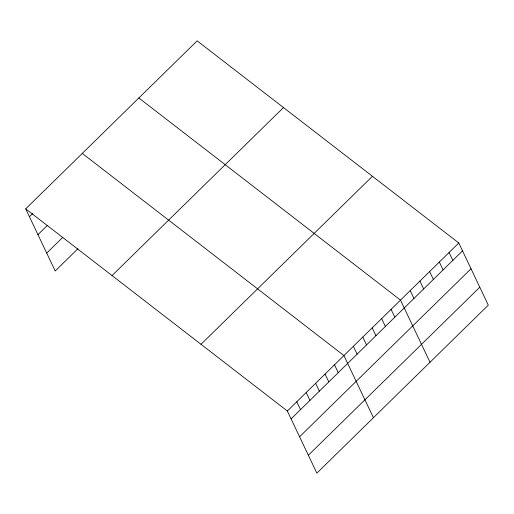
<?xml version="1.0" encoding="UTF-8"?>
<svg xmlns="http://www.w3.org/2000/svg" width="514" height="514" viewBox="0 0 514 514"><rect width="100%" height="100%" fill="white"/><g stroke="black" fill="none" stroke-linecap="round" stroke-linejoin="round"><path stroke-width="0.77" d="M25.7 208.864L197.145 40.85L458.79 242.993L488.3 305.136L316.855 473.15L287.352 411.007L25.7 208.864L55.21 271.007L77.948 248.718M29.433 216.728L32.761 213.471M37.94 234.641L47.372 225.402M46.703 253.094L62.785 237.333M112.046 275.568L283.484 107.561M201.006 344.296L372.451 176.289M287.352 411.007L458.79 242.993M291.085 418.871L462.529 250.858M299.591 436.784L471.03 268.771M308.355 455.237L479.793 287.223M138.851 97.975L400.502 300.118L430.012 362.261M82.279 153.416L343.924 355.559L373.434 417.702M449.075 252.515L452.815 260.38M439.361 262.037L443.1 269.901M429.646 271.559L433.386 279.423M419.932 281.074L423.664 288.945M410.217 290.596L413.95 298.467M391.07 309.357L394.81 317.228M381.645 318.603L385.378 326.467M372.213 327.842L375.952 335.706M362.788 337.081L366.521 344.945M353.356 346.32L357.089 354.191M334.498 364.805L338.231 372.669M325.066 374.044L328.806 381.908M315.641 383.283L319.374 391.148M306.209 392.523L309.942 400.393M296.777 401.768L300.517 409.632"/></g></svg>
